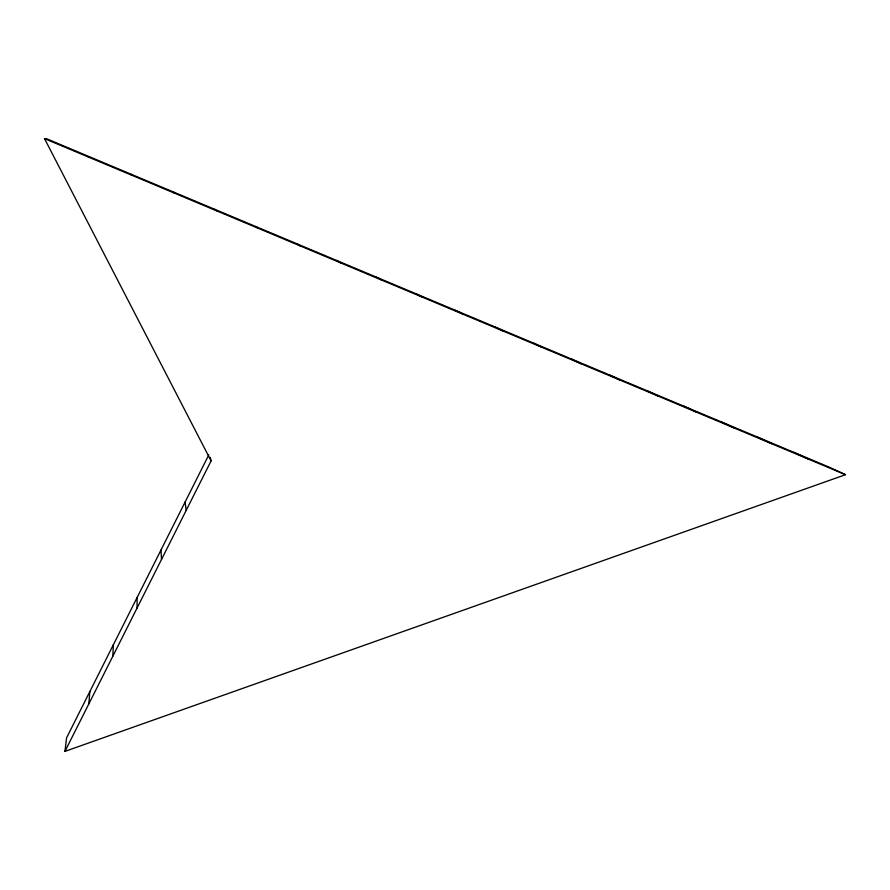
<?xml version="1.0" encoding="UTF-8"?>
<svg xmlns="http://www.w3.org/2000/svg" width="890" height="890" viewBox="0 0 890 890"><rect width="100%" height="100%" fill="white"/><g stroke="black" fill="none" stroke-linecap="round" stroke-linejoin="round"><path stroke-width="1.33" d="M137.071 608.026L137.082 597.579M112.819 656.219L113.375 644.727M88.789 704.001L89.879 691.486M64.948 751.383L211.086 460.909L44.5 138.618L46.736 138.807L829.925 467.473L845.5 474.693L64.948 751.383L66.572 737.855L208.772 454.946M131.275 175.03L131.431 174.351M88.088 156.907L89.278 156.662M44.5 138.618L845.5 474.693M793.891 452.343L808.721 459.262M757.546 437.101L771.619 443.698M720.9 421.715L734.194 427.99M683.943 406.207L696.447 412.159M646.674 390.565L658.377 396.184M609.083 374.79L619.963 380.063M571.158 358.881L581.215 363.81M532.91 342.828L542.121 347.411M494.339 326.641L502.683 330.858M455.424 310.31L462.889 314.159M416.164 293.834L422.739 297.316M376.559 277.213L382.233 280.317M336.609 260.447L341.348 263.173M296.303 243.537L300.108 245.863M255.641 226.472L258.478 228.396M214.601 209.25L216.47 210.774M173.205 191.884L174.073 192.985M210.24 457.304L211.086 460.909M185.087 502.071L186.199 510.382M160.979 550.031L161.524 559.409"/></g></svg>
